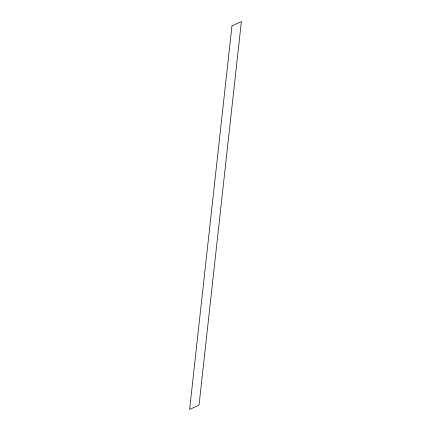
<?xml version="1.0" encoding="UTF-8"?>
<svg xmlns="http://www.w3.org/2000/svg" width="431" height="431" viewBox="0 0 431 431"><rect width="100%" height="100%" fill="white"/><g stroke="black" fill="none" stroke-linecap="round" stroke-linejoin="round"><path stroke-width="0.65" d="M231.964 25.908L189.618 409.45L199.036 405.092L241.382 21.55L231.964 25.908"/></g></svg>
